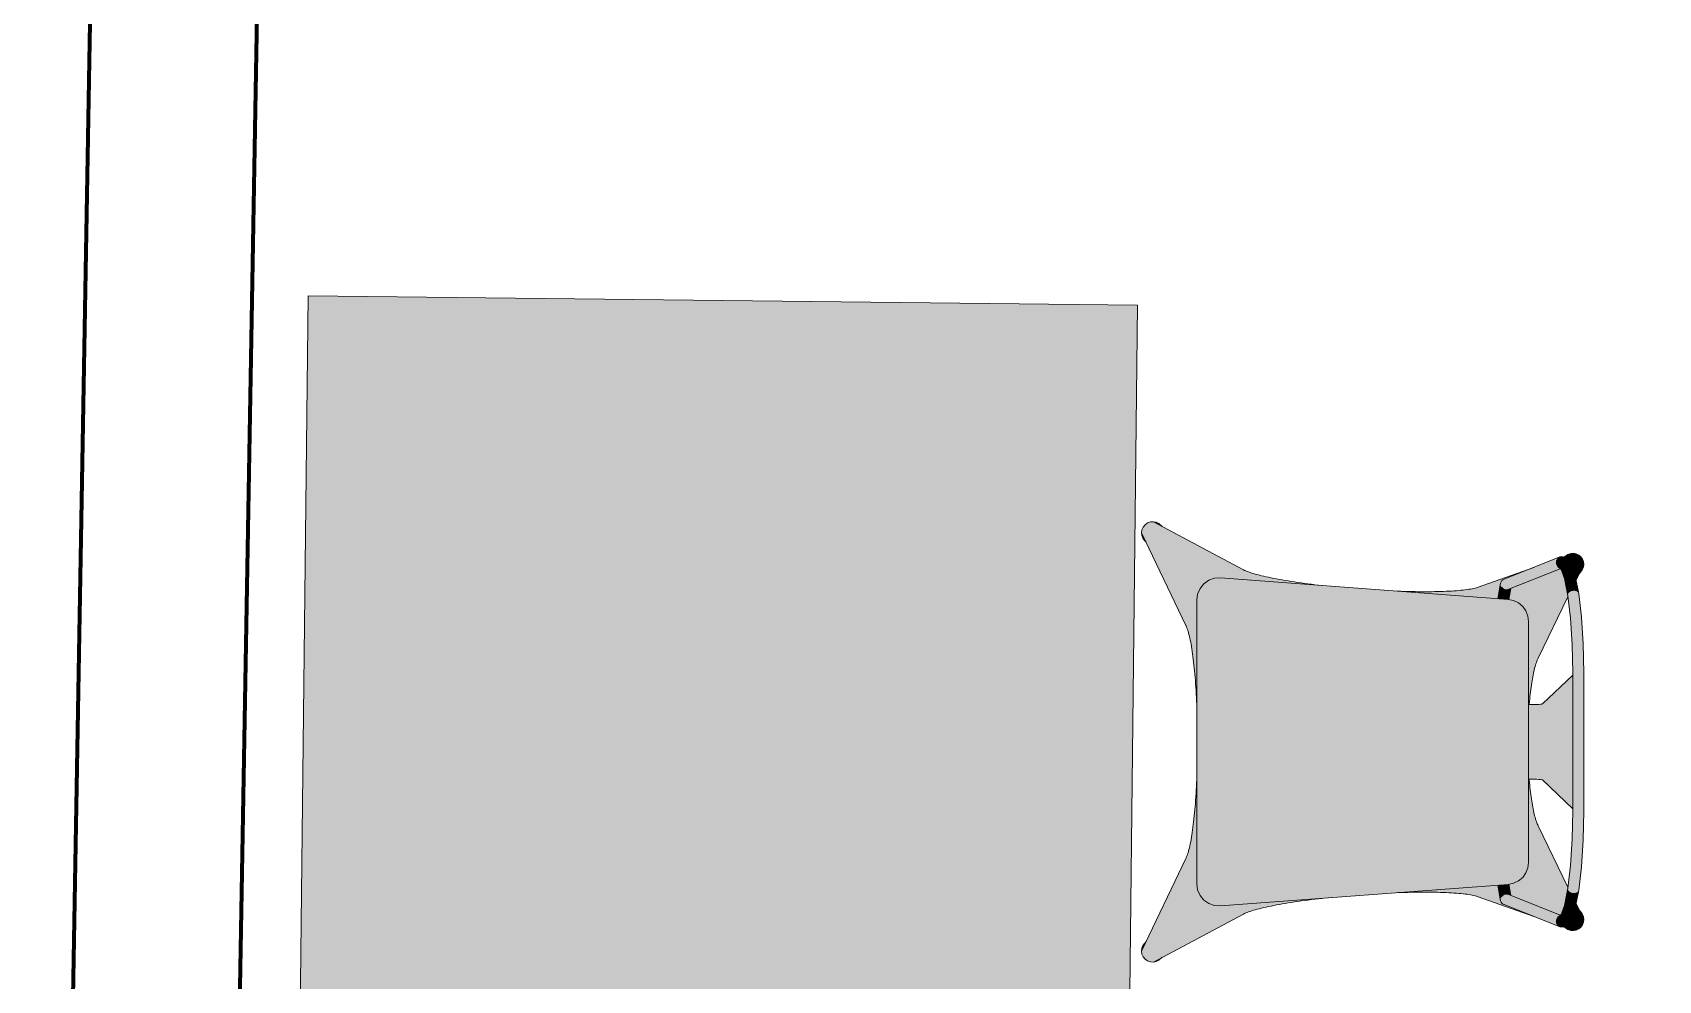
# Model space of a CAD drawing. Header units: millimetres. Extents: x 0 to 673989, y 0 to 383369.
# Drawn here: x 251703 to 253165, y 187119 to 187973 of the extents above; entities that cross this region are included whole.
import ezdxf

# ---------------------------------------------------------------- set-up
doc = ezdxf.new("R2010")
doc.units = ezdxf.units.MM
doc.header["$LTSCALE"] = 500
doc.layers.add('meble', color=5, linetype='Continuous', lineweight=80)
doc.layers.add('przekrój', color=140, linetype='Continuous', lineweight=80)

msp = doc.modelspace()

# ---------------------------------------------------------------- hatches: boundary and pattern name
at = {"layer": 'meble', "lineweight": 25, "true_color": 0xffffff, "transparency": 33554559}
for points in [[(252701.9, 187527.5), (252700.8, 187525), (252751.1, 187467.7), (252753.1, 187472.3), (252753.2, 187472.4)], [(252765.6, 187481.2), (252708.4, 187532.1), (252705.8, 187531.2), (252760.8, 187479.4), (252761, 187479.6)], [(252770.7, 187481.7), (252711.1, 187532.2), (252708.4, 187532.1), (252765.6, 187481.2), (252766.1, 187481.4)], [(252711.1, 187532.2), (252770.7, 187481.7), (252771.5, 187481.7), (252862.5, 187474.9), (252859.5, 187475.3), (252856.3, 187475.6), (252853.2, 187476), (252850, 187476.4), (252847, 187476.8), (252843.9, 187477.2), (252840.9, 187477.7), (252838, 187478.1), (252835.2, 187478.5), (252832.4, 187479), (252829.6, 187479.4), (252827, 187479.9), (252824.4, 187480.4), (252821.8, 187480.8), (252819.4, 187481.3), (252817, 187481.8), (252814.7, 187482.3), (252812.5, 187482.8), (252810.4, 187483.2), (252808.3, 187483.7), (252806.4, 187484.2), (252804.5, 187484.7), (252802.7, 187485.2), (252801, 187485.6), (252799.5, 187486.1), (252798, 187486.6), (252796.6, 187487.1), (252795.3, 187487.6), (252794.1, 187488), (252793, 187488.5), (252792, 187489), (252791.5, 187489.3), (252791.5, 187489.3)], [(252700.8, 187525), (252700.4, 187522.3), (252750.3, 187462.7), (252750.9, 187467.2), (252751.1, 187467.7)], [(252750.3, 187462.7), (252700.4, 187522.3), (252740.4, 187438.9), (252740.4, 187438.9), (252740.6, 187438.5), (252741, 187437.5), (252741.5, 187436.3), (252741.9, 187435.1), (252742.3, 187433.8), (252742.7, 187432.4), (252743.1, 187430.9), (252743.5, 187429.3), (252743.9, 187427.6), (252744.3, 187425.8), (252744.7, 187424), (252745, 187422), (252745.3, 187420), (252745.7, 187417.8), (252746, 187415.6), (252746.4, 187413.3), (252746.7, 187410.9), (252747, 187408.5), (252747.3, 187406), (252747.6, 187403.3), (252747.9, 187400.7), (252748.1, 187398), (252748.4, 187395.2), (252748.6, 187392.3), (252748.9, 187389.4), (252749.1, 187386.4), (252749.3, 187383.4), (252749.5, 187380.4), (252749.7, 187377.3), (252749.9, 187374.1), (252750, 187370.9), (252750.2, 187368), (252750.2, 187461.9)], [(253089.1, 187503.9), (253079.5, 187500.5), (253080.5, 187500.1), (253081.5, 187499.3), (253082, 187498.8)], [(253093.7, 187502.3), (253085.6, 187495.8), (253085.6, 187495.8), (253086.3, 187494.8), (253086.8, 187493.6), (253086.9, 187493.3), (253095.6, 187500.8)], [(253026.6, 187480.5), (253053.3, 187491.2), (253003.2, 187473.4), (253003.2, 187473.4), (253002.6, 187473.2), (253001.6, 187472.9), (253000.4, 187472.6), (252999.2, 187472.3), (252997.8, 187472), (252996.4, 187471.7), (252994.9, 187471.5), (252993.2, 187471.2), (252991.5, 187471), (252989.6, 187470.8), (252987.7, 187470.6), (252985.7, 187470.4), (252983.6, 187470.2), (252981.4, 187470.1), (252979.2, 187469.9), (252976.9, 187469.8), (252974.4, 187469.7), (252971.9, 187469.6), (252969.4, 187469.5), (252966.7, 187469.4), (252964, 187469.4), (252961.2, 187469.3), (252958.4, 187469.3), (252955.5, 187469.3), (252952.5, 187469.3), (252949.6, 187469.3), (252946.5, 187469.4), (252943.4, 187469.4), (252940.3, 187469.5), (252937, 187469.6), (252933.8, 187469.6), (252930.9, 187469.8), (253021, 187463), (253023.4, 187477.1), (253023.8, 187478.3), (253024.6, 187479.3), (253025.5, 187480.1)], [(253035.4, 187461.1), (253070.1, 187487.2), (253060.6, 187483.5), (253030.9, 187462.2), (253030.9, 187462.2), (253035, 187461.3)], [(253077.7, 187489.5), (253077.1, 187490), (253070.1, 187487.2), (253035.4, 187461.1), (253039.5, 187459.2), (253039.6, 187459)], [(253077.8, 187489.4), (253077.7, 187489.5), (253039.6, 187459), (253043.3, 187456), (253078.9, 187486.4)], [(253078.9, 187486.4), (253043.3, 187456), (253043.3, 187456), (253046, 187452.2), (253080.1, 187483.3)], [(253030.1, 187462.3), (252771.5, 187481.7), (252766.1, 187481.4), (252761, 187479.6), (252756.5, 187476.4), (252753.1, 187472.3), (252750.9, 187467.2), (252750.2, 187461.9), (252750.2, 187206.3), (252750.9, 187201), (252753.1, 187196), (252756.5, 187191.8), (252761, 187188.6), (252766.1, 187186.8), (252771.5, 187186.5), (253030.1, 187205.9), (253035, 187206.9), (253039.5, 187209), (253043.3, 187212.2), (253046.1, 187216.2), (253047.9, 187220.8), (253048.6, 187225.7), (253048.6, 187442.5), (253047.9, 187447.4), (253046.1, 187452), (253043.3, 187456), (253039.5, 187459.2), (253035, 187461.3)], [(253029.4, 187462.4), (253031, 187471.6), (253030.5, 187471.4), (253029.8, 187471.2), (253028.3, 187462.5)], [(253030.2, 187462.3), (253031.9, 187472), (253031, 187471.6), (253029.4, 187462.4), (253030.1, 187462.3)], [(253080.8, 187481.3), (253080.1, 187483.3), (253046, 187452.2), (253046.1, 187452), (253047.8, 187447.8), (253081.1, 187480.1)], [(253081.1, 187480.1), (253047.8, 187447.8), (253047.9, 187447.4), (253048.5, 187443.2), (253081.7, 187477)], [(253083.9, 187465.7), (253081.7, 187477), (253048.5, 187443.2), (253048.6, 187442.5), (253048.6, 187367.7), (253049.1, 187367.7), (253049.2, 187368.3), (253049.4, 187370.6), (253049.6, 187372.8), (253049.8, 187375), (253050.1, 187377.1), (253050.3, 187379.3), (253050.6, 187381.3), (253050.8, 187383.3), (253051.1, 187385.3), (253051.4, 187387.2), (253051.7, 187389.1), (253052, 187390.9), (253052.3, 187392.6), (253052.7, 187394.3), (253053, 187396), (253053.4, 187397.6), (253053.7, 187399.1), (253054, 187400.5), (253054.4, 187401.9), (253054.8, 187403.2), (253055.2, 187404.5), (253055.6, 187405.7), (253056, 187406.8), (253056.4, 187407.8), (253056.8, 187408.8), (253057.2, 187409.6), (253084, 187464.8)], [(252750.2, 187300.2), (252750, 187297.3), (252749.9, 187294.1), (252749.7, 187291), (252749.5, 187287.9), (252749.3, 187284.8), (252749.1, 187281.8), (252748.9, 187278.8), (252748.6, 187275.9), (252748.4, 187273), (252748.1, 187270.3), (252747.9, 187267.5), (252747.6, 187264.9), (252747.3, 187262.2), (252747, 187259.8), (252746.7, 187257.3), (252746.4, 187254.9), (252746, 187252.6), (252745.7, 187250.4), (252745.3, 187248.3), (252745, 187246.2), (252744.7, 187244.2), (252744.3, 187242.4), (252743.9, 187240.6), (252743.5, 187238.9), (252743.1, 187237.3), (252742.7, 187235.8), (252742.3, 187234.4), (252741.9, 187233.1), (252741.5, 187231.9), (252741, 187230.8), (252740.6, 187229.8), (252740.4, 187229.3), (252740.4, 187229.3), (252700.4, 187145.9), (252750.3, 187205.5), (252750.2, 187206.3)], [(253049.1, 187300.5), (253048.6, 187300.5), (253048.6, 187225.7), (253048.5, 187225), (253081.7, 187191.2), (253083.9, 187202.5), (253084, 187203.5), (253057.2, 187258.7), (253056.8, 187259.5), (253056.4, 187260.4), (253056, 187261.4), (253055.6, 187262.6), (253055.2, 187263.7), (253054.8, 187265), (253054.4, 187266.3), (253054, 187267.7), (253053.7, 187269.2), (253053.4, 187270.6), (253053, 187272.2), (253052.7, 187273.9), (253052.3, 187275.6), (253052, 187277.3), (253051.7, 187279.2), (253051.4, 187281), (253051.1, 187282.9), (253050.8, 187284.9), (253050.6, 187286.9), (253050.3, 187289), (253050.1, 187291.1), (253049.8, 187293.2), (253049.6, 187295.4), (253049.4, 187297.7), (253049.2, 187299.9)], [(253081.1, 187188.2), (253047.8, 187220.4), (253046.1, 187216.2), (253046, 187216), (253080.1, 187185), (253080.8, 187186.9)], [(253048.5, 187225), (253047.9, 187220.8), (253047.8, 187220.4), (253081.1, 187188.2), (253081.7, 187191.2)], [(253029.4, 187205.8), (253028.3, 187205.8), (253029.8, 187197), (253030.5, 187196.8), (253031, 187196.6)], [(253030.2, 187205.9), (253030.1, 187205.9), (253029.4, 187205.8), (253031, 187196.6), (253031.9, 187196.2)], [(253070.1, 187181), (253035.4, 187207.1), (253035, 187206.9), (253030.9, 187206), (253030.9, 187206), (253060.6, 187184.8)], [(253039.6, 187209.2), (253039.5, 187209), (253035.4, 187207.1), (253070.1, 187181), (253077.1, 187178.2), (253077.7, 187178.7)], [(253078.9, 187181.8), (253043.3, 187212.2), (253039.6, 187209.2), (253077.7, 187178.7), (253077.8, 187178.8)], [(253046, 187216), (253043.3, 187212.2), (253043.3, 187212.2), (253078.9, 187181.8), (253080.1, 187185)], [(252750.9, 187201), (252750.3, 187205.5), (252700.4, 187145.9), (252700.8, 187143.2), (252751.1, 187200.5)], [(252753.1, 187196), (252751.1, 187200.5), (252700.8, 187143.2), (252701.9, 187140.7), (252753.2, 187195.8)], [(252753.2, 187195.8), (252701.9, 187140.7), (252703.6, 187138.6), (252756.5, 187191.8), (252756.5, 187191.8)], [(252859.5, 187193), (252862.5, 187193.3), (252771.5, 187186.5), (252770.7, 187186.5), (252711.1, 187136), (252791.5, 187178.9), (252791.5, 187178.9), (252792, 187179.2), (252793, 187179.7), (252794.1, 187180.2), (252795.3, 187180.6), (252796.6, 187181.1), (252798, 187181.6), (252799.5, 187182.1), (252801, 187182.6), (252802.7, 187183.1), (252804.5, 187183.6), (252806.4, 187184), (252808.3, 187184.5), (252810.4, 187185), (252812.5, 187185.5), (252814.7, 187186), (252817, 187186.4), (252819.4, 187186.9), (252821.8, 187187.4), (252824.4, 187187.8), (252827, 187188.3), (252829.6, 187188.8), (252832.4, 187189.2), (252835.2, 187189.7), (252838, 187190.1), (252840.9, 187190.5), (252843.9, 187191), (252847, 187191.4), (252850, 187191.8), (252853.2, 187192.2), (252856.3, 187192.6)], [(253023.4, 187191.1), (253021, 187205.2), (252930.9, 187198.5), (252933.8, 187198.6), (252937, 187198.7), (252940.3, 187198.7), (252943.4, 187198.8), (252946.5, 187198.9), (252949.6, 187198.9), (252952.5, 187198.9), (252955.5, 187198.9), (252958.4, 187198.9), (252961.2, 187198.9), (252964, 187198.8), (252966.7, 187198.8), (252969.4, 187198.7), (252971.9, 187198.6), (252974.4, 187198.5), (252976.9, 187198.4), (252979.2, 187198.3), (252981.4, 187198.1), (252983.6, 187198), (252985.7, 187197.8), (252987.7, 187197.6), (252989.6, 187197.4), (252991.5, 187197.2), (252993.2, 187197), (252994.9, 187196.7), (252996.4, 187196.5), (252997.8, 187196.2), (252999.2, 187195.9), (253000.4, 187195.6), (253001.6, 187195.4), (253002.6, 187195), (253003.2, 187194.8), (253003.2, 187194.8), (253053.3, 187177), (253026.6, 187187.7), (253025.5, 187188.1), (253024.6, 187188.9), (253023.8, 187189.9)], [(252760.8, 187188.8), (252705.8, 187137.1), (252708.4, 187136.2), (252765.6, 187187), (252761, 187188.6)], [(252765.6, 187187), (252708.4, 187136.2), (252711.1, 187136), (252770.7, 187186.5), (252766.1, 187186.8)], [(253089.1, 187164.3), (253082, 187169.4), (253081.5, 187168.9), (253080.5, 187168.1), (253079.5, 187167.7)], [(253086.9, 187175), (253086.8, 187174.6), (253086.3, 187173.5), (253085.6, 187172.4), (253085.6, 187172.4), (253093.7, 187165.9), (253095.6, 187167.5)]]:
    msp.add_hatch(color=7, dxfattribs=at).paths.add_polyline_path(points)

# ---------------------------------------------------------------- linework, layer by layer
at = {"layer": 'meble', "color": 7, "lineweight": 0, "true_color": 0xffffff}
msp.add_lwpolyline([(251950.8, 187735.4), (251928.6, 185746.1), (252674.5, 185737.7), (252696.8, 187727)], close=True, dxfattribs=at)
at = {"layer": 'meble', "lineweight": 9}
for points in [[(251950.8, 187735.4), (251928.6, 185746.1), (252674.5, 185737.7), (252696.8, 187727)], [(252771.5, 187481.7), (252766.1, 187481.4), (252761, 187479.6), (252756.5, 187476.4), (252753.1, 187472.3), (252750.9, 187467.2), (252750.2, 187461.9), (252750.2, 187206.3), (252750.9, 187201), (252753.1, 187196), (252756.5, 187191.8), (252761, 187188.6), (252766.1, 187186.8), (252771.5, 187186.5), (253030.1, 187205.9), (253035, 187206.9), (253039.5, 187209), (253043.3, 187212.2), (253046.1, 187216.2), (253047.9, 187220.8), (253048.6, 187225.7), (253048.6, 187442.5), (253047.9, 187447.4), (253046.1, 187452), (253043.3, 187456), (253039.5, 187459.2), (253035, 187461.3), (253030.1, 187462.3)]]:
    msp.add_lwpolyline(points, close=True, dxfattribs=at)
for points in [[(252862.5, 187474.9), (252859.5, 187475.3), (252856.3, 187475.6), (252853.2, 187476), (252850, 187476.4), (252847, 187476.8), (252843.9, 187477.2), (252840.9, 187477.7), (252838, 187478.1), (252835.2, 187478.5), (252832.4, 187479), (252829.6, 187479.4), (252827, 187479.9), (252824.4, 187480.4), (252821.8, 187480.8), (252819.4, 187481.3), (252817, 187481.8), (252814.7, 187482.3), (252812.5, 187482.8), (252810.4, 187483.2), (252808.3, 187483.7), (252806.4, 187484.2), (252804.5, 187484.7), (252802.7, 187485.2), (252801, 187485.6), (252799.5, 187486.1), (252798, 187486.6), (252796.6, 187487.1), (252795.3, 187487.6), (252794.1, 187488), (252793, 187488.5), (252792, 187489), (252791.5, 187489.3), (252711.1, 187532.2), (252708.4, 187532.1), (252705.8, 187531.2), (252703.6, 187529.6), (252701.9, 187527.5), (252700.8, 187525), (252700.4, 187522.3), (252700.7, 187519.8), (252701.7, 187517.4), (252703.2, 187515.4), (252704.5, 187513.8)], [(252719.1, 187528), (252715.9, 187530.6), (252713.6, 187531.8), (252711.1, 187532.2)], [(252750.2, 187368), (252750, 187370.9), (252749.9, 187374.1), (252749.7, 187377.3), (252749.5, 187380.4), (252749.3, 187383.4), (252749.1, 187386.4), (252748.9, 187389.4), (252748.6, 187392.3), (252748.4, 187395.2), (252748.1, 187398), (252747.9, 187400.7), (252747.6, 187403.3), (252747.3, 187406), (252747, 187408.5), (252746.7, 187410.9), (252746.4, 187413.3), (252746, 187415.6), (252745.7, 187417.8), (252745.3, 187420), (252745, 187422), (252744.7, 187424), (252744.3, 187425.8), (252743.9, 187427.6), (252743.5, 187429.3), (252743.1, 187430.9), (252742.7, 187432.4), (252742.3, 187433.8), (252741.9, 187435.1), (252741.5, 187436.3), (252741, 187437.5), (252740.6, 187438.5), (252740.4, 187438.9), (252700.4, 187522.3)], [(253021, 187463), (253023.4, 187477.1), (253023.8, 187478.3), (253024.6, 187479.3), (253025.5, 187480.1), (253026.6, 187480.5), (253076.8, 187500.6), (253078, 187500.7), (253079.3, 187500.6), (253080.5, 187500.1), (253081.5, 187499.3), (253085.6, 187495.8), (253086.3, 187494.8), (253086.8, 187493.6), (253090.5, 187483.6), (253093.7, 187467.5), (253096.2, 187446.7), (253097.7, 187422.3), (253098.3, 187396.4), (253098.3, 187334.1), (253098.3, 187271.8), (253097.7, 187245.9), (253096.2, 187221.6), (253093.7, 187200.7), (253090.5, 187184.7), (253086.8, 187174.6), (253086.3, 187173.4), (253085.6, 187172.4), (253081.5, 187168.9), (253080.5, 187168.1), (253079.3, 187167.6), (253078, 187167.5), (253076.8, 187167.6), (253026.6, 187187.7), (253025.5, 187188.1), (253024.6, 187188.9), (253023.8, 187189.9), (253023.4, 187191.1), (253021, 187205.2)], [(253079.5, 187500.5), (253089.1, 187503.9)], [(253094.3, 187485.8), (253095.3, 187486.8), (253096.9, 187488.9), (253098, 187491.4), (253098.3, 187494), (253098, 187496.4), (253097.1, 187498.7), (253095.6, 187500.8), (253093.7, 187502.3), (253091.5, 187503.4), (253089.1, 187503.9), (253086.5, 187503.8), (253083.9, 187502.9), (253081.7, 187501.4), (253081.3, 187501.2)], [(252791.5, 187489.3), (252791.5, 187489.3)], [(252930.9, 187469.8), (252933.8, 187469.7), (252937, 187469.6), (252940.3, 187469.5), (252943.4, 187469.4), (252946.5, 187469.4), (252949.6, 187469.3), (252952.5, 187469.3), (252955.5, 187469.3), (252958.4, 187469.3), (252961.2, 187469.3), (252964, 187469.4), (252966.7, 187469.4), (252969.4, 187469.5), (252971.9, 187469.6), (252974.4, 187469.7), (252976.9, 187469.8), (252979.2, 187469.9), (252981.4, 187470.1), (252983.6, 187470.2), (252985.7, 187470.4), (252987.7, 187470.6), (252989.6, 187470.8), (252991.5, 187471), (252993.2, 187471.2), (252994.9, 187471.5), (252996.4, 187471.7), (252997.8, 187472), (252999.2, 187472.3), (253000.4, 187472.6), (253001.6, 187472.9), (253002.6, 187473.2), (253003.2, 187473.4), (253003.2, 187473.4), (253053.3, 187491.2)], [(253024.2, 187473.4), (253025, 187472.4), (253026, 187471.6), (253027.3, 187471.2), (253028.5, 187471), (253029.8, 187471.2), (253077.1, 187490)], [(253074.5, 187492.2), (253077.8, 187489.4)], [(253077.2, 187491.1), (253080.8, 187481.3), (253083.9, 187465.7), (253086.3, 187445.4), (253087.9, 187421.7), (253088.4, 187396.2), (253088.4, 187334.1), (253088.4, 187272), (253087.9, 187246.5), (253086.3, 187222.9), (253083.9, 187202.5), (253080.8, 187186.9), (253077.2, 187177.1)], [(253098.3, 187494), (253091.3, 187479.6)], [(253030.9, 187462.2), (253032.7, 187472.3)], [(253084, 187464.8), (253057.2, 187409.6), (253056.8, 187408.8), (253056.4, 187407.8), (253056, 187406.8), (253055.6, 187405.7), (253055.2, 187404.5), (253054.8, 187403.2), (253054.4, 187401.9), (253054, 187400.5), (253053.7, 187399.1), (253053.4, 187397.6), (253053, 187396), (253052.7, 187394.3), (253052.3, 187392.6), (253052, 187390.9), (253051.7, 187389.1), (253051.4, 187387.2), (253051.1, 187385.3), (253050.8, 187383.3), (253050.6, 187381.3), (253050.3, 187379.3), (253050.1, 187377.1), (253049.8, 187375), (253049.6, 187372.8), (253049.4, 187370.6), (253049.2, 187368.3), (253049.1, 187367.7)], [(252740.4, 187438.9), (252740.4, 187438.9)], [(253088.4, 187394.3), (253061, 187368.3), (253060.4, 187368.1), (253059.3, 187368), (253057.8, 187367.8), (253055.7, 187367.7), (253053.5, 187367.7), (253051.1, 187367.7), (253048.6, 187367.7)], [(252700.4, 187145.9), (252740.4, 187229.3), (252740.6, 187229.8), (252741, 187230.8), (252741.5, 187231.9), (252741.9, 187233.1), (252742.3, 187234.4), (252742.7, 187235.8), (252743.1, 187237.3), (252743.5, 187238.9), (252743.9, 187240.6), (252744.3, 187242.4), (252744.7, 187244.2), (252745, 187246.2), (252745.3, 187248.3), (252745.7, 187250.4), (252746, 187252.6), (252746.4, 187254.9), (252746.7, 187257.3), (252747, 187259.8), (252747.3, 187262.2), (252747.6, 187264.9), (252747.9, 187267.5), (252748.1, 187270.3), (252748.4, 187273), (252748.6, 187275.9), (252748.9, 187278.8), (252749.1, 187281.8), (252749.3, 187284.8), (252749.5, 187287.9), (252749.7, 187291), (252749.9, 187294.1), (252750, 187297.3), (252750.2, 187300.2)], [(253048.6, 187300.5), (253051.1, 187300.5), (253053.5, 187300.5), (253055.7, 187300.5), (253057.8, 187300.4), (253059.3, 187300.2), (253060.4, 187300.1), (253061, 187299.9), (253088.4, 187273.9)], [(253049.1, 187300.5), (253049.2, 187299.9), (253049.4, 187297.7), (253049.6, 187295.4), (253049.8, 187293.2), (253050.1, 187291.1), (253050.3, 187289), (253050.6, 187286.9), (253050.8, 187284.9), (253051.1, 187282.9), (253051.4, 187281), (253051.7, 187279.2), (253052, 187277.3), (253052.3, 187275.6), (253052.7, 187273.9), (253053, 187272.2), (253053.4, 187270.6), (253053.7, 187269.2), (253054, 187267.7), (253054.4, 187266.3), (253054.8, 187265), (253055.2, 187263.7), (253055.6, 187262.6), (253056, 187261.4), (253056.4, 187260.4), (253056.8, 187259.5), (253057.2, 187258.7), (253084, 187203.5)], [(252740.4, 187229.3), (252740.4, 187229.3)], [(253030.9, 187206), (253032.7, 187195.9)], [(252862.5, 187193.3), (252859.5, 187193), (252856.3, 187192.6), (252853.2, 187192.2), (252850, 187191.8), (252847, 187191.4), (252843.9, 187191), (252840.9, 187190.5), (252838, 187190.1), (252835.2, 187189.7), (252832.4, 187189.2), (252829.6, 187188.8), (252827, 187188.3), (252824.4, 187187.8), (252821.8, 187187.4), (252819.4, 187186.9), (252817, 187186.4), (252814.7, 187186), (252812.5, 187185.5), (252810.4, 187185), (252808.3, 187184.5), (252806.4, 187184), (252804.5, 187183.6), (252802.7, 187183.1), (252801, 187182.6), (252799.5, 187182.1), (252798, 187181.6), (252796.6, 187181.1), (252795.3, 187180.6), (252794.1, 187180.2), (252793, 187179.7), (252792, 187179.2), (252791.5, 187178.9), (252711.1, 187136), (252708.4, 187136.2), (252705.8, 187137.1), (252703.6, 187138.6), (252701.9, 187140.7), (252700.8, 187143.2), (252700.4, 187145.9), (252700.7, 187148.5), (252701.7, 187150.8), (252703.2, 187152.8), (252704.5, 187154.4)], [(253053.3, 187177), (253003.2, 187194.8), (253003.2, 187194.8), (253002.6, 187195), (253001.6, 187195.4), (253000.4, 187195.6), (252999.2, 187195.9), (252997.8, 187196.2), (252996.4, 187196.5), (252994.9, 187196.7), (252993.2, 187197), (252991.5, 187197.2), (252989.6, 187197.4), (252987.7, 187197.6), (252985.7, 187197.8), (252983.6, 187198), (252981.4, 187198.1), (252979.2, 187198.3), (252976.9, 187198.4), (252974.4, 187198.5), (252971.9, 187198.6), (252969.4, 187198.7), (252966.7, 187198.8), (252964, 187198.8), (252961.2, 187198.9), (252958.4, 187198.9), (252955.5, 187198.9), (252952.5, 187198.9), (252949.6, 187198.9), (252946.5, 187198.9), (252943.4, 187198.8), (252940.3, 187198.7), (252937, 187198.7), (252933.8, 187198.6), (252930.9, 187198.5)], [(253024.2, 187194.8), (253025, 187195.8), (253026, 187196.6), (253027.3, 187197), (253028.5, 187197.2), (253029.8, 187197), (253077.1, 187178.2)], [(252791.5, 187178.9), (252791.5, 187178.9)], [(253074.5, 187176), (253077.8, 187178.8)], [(253094.3, 187182.4), (253095.3, 187181.4), (253096.9, 187179.3), (253098, 187176.8), (253098.3, 187174.3), (253098, 187171.8), (253097.1, 187169.5), (253095.6, 187167.5), (253093.7, 187165.9), (253091.5, 187164.8), (253089.1, 187164.3), (253086.5, 187164.5), (253083.9, 187165.3), (253081.7, 187166.8), (253081.3, 187167.1)], [(253091.3, 187188.6), (253098.3, 187174.3)], [(253089.1, 187164.3), (253079.5, 187167.7)], [(252719.1, 187140.3), (252715.9, 187137.6), (252713.6, 187136.5), (252711.1, 187136)]]:
    msp.add_lwpolyline(points, dxfattribs=at)
at = {"layer": 'meble', "color": 7, "lineweight": 0, "true_color": 0xffffff, "transparency": 33554559}
for points in [[(251950.8, 187735.4), (251928.6, 185746.1), (252696.8, 187727), (252674.5, 185737.7)], [(252756.5, 187476.4), (252703.6, 187529.6), (252753.2, 187472.4), (252701.9, 187527.5)], [(252760.8, 187479.4), (252705.8, 187531.2), (252756.5, 187476.4), (252703.6, 187529.6)], [(252713.6, 187531.8), (252711.1, 187532.2), (252716.5, 187529.4)], [(252713.6, 187531.8), (252716.5, 187529.4), (252715.9, 187530.6), (252719.1, 187528)], [(252702.9, 187517.1), (252700.4, 187522.3), (252700.7, 187519.8)], [(252700.7, 187519.8), (252701.7, 187517.4), (252702.9, 187517.1), (252704.4, 187514.1)], [(252701.7, 187517.4), (252703.2, 187515.4), (252704.4, 187514.1), (252704.5, 187513.8)], [(253074.5, 187499.3), (253024.6, 187479.3), (253073.8, 187498.2), (253023.8, 187478.3)], [(253074.5, 187499.3), (253075.6, 187500.1), (253024.6, 187479.3), (253025.5, 187480.1)], [(253075.6, 187500.1), (253076.8, 187500.6), (253025.5, 187480.1), (253026.6, 187480.5)], [(253078.6, 187495.8), (253074.5, 187499.3), (253077.8, 187494.8), (253073.8, 187498.2)], [(253079.7, 187496.5), (253075.6, 187500.1), (253078.6, 187495.8), (253074.5, 187499.3)], [(253080.9, 187497), (253076.8, 187500.6), (253079.7, 187496.5), (253075.6, 187500.1)], [(253082.2, 187497.2), (253078, 187500.7), (253080.9, 187497), (253076.8, 187500.6)], [(253079.3, 187500.6), (253078, 187500.7), (253083.4, 187497), (253082.2, 187497.2)], [(253079.3, 187500.6), (253083.4, 187497), (253080.5, 187500.1), (253084.6, 187496.5)], [(253080.5, 187500.1), (253084.6, 187496.5), (253081.5, 187499.3), (253085.6, 187495.8)], [(253083.9, 187502.9), (253081.7, 187501.4), (253081.4, 187501.2), (253081.3, 187501.2)], [(253086.5, 187503.8), (253083.9, 187502.9), (253084.1, 187502.2), (253081.4, 187501.2)], [(253089.1, 187503.9), (253082, 187498.8), (253091.5, 187503.4), (253083.6, 187497.5)], [(253093.7, 187502.3), (253091.5, 187503.4), (253085.6, 187495.8), (253083.6, 187497.5)], [(253084.1, 187502.2), (253089.1, 187503.9), (253086.5, 187503.8)], [(253095.6, 187500.8), (253086.9, 187493.3), (253097.1, 187498.7), (253088, 187490.4)], [(253097.1, 187498.7), (253088, 187490.4), (253098, 187496.4), (253089, 187487.7)], [(253073.3, 187497), (253023.4, 187477.1), (253073.1, 187495.7), (253023.3, 187475.9)], [(253073.2, 187494.5), (253073.1, 187495.7), (253023.6, 187474.6), (253023.3, 187475.9)], [(253073.8, 187498.2), (253023.8, 187478.3), (253073.3, 187497), (253023.4, 187477.1)], [(253073.2, 187494.5), (253023.6, 187474.6), (253073.7, 187493.3), (253024.2, 187473.4)], [(253074.5, 187492.2), (253073.7, 187493.3), (253025, 187472.4), (253024.2, 187473.4)], [(253074.5, 187492.2), (253025, 187472.4), (253075.5, 187491.4), (253026, 187471.6)], [(253075.5, 187491.4), (253026, 187471.6), (253076.2, 187490.7), (253027.3, 187471.2)], [(253076.8, 187490.3), (253076.2, 187490.7), (253028.5, 187471), (253027.3, 187471.2)], [(253076.8, 187490.3), (253028.5, 187471), (253077.1, 187490), (253029.8, 187471.2)], [(253077.3, 187493.6), (253073.3, 187497), (253077.1, 187492.4), (253073.1, 187495.7)], [(253077.1, 187492.4), (253073.1, 187495.7), (253077.2, 187491.1), (253073.2, 187494.5)], [(253077.2, 187491.1), (253073.2, 187494.5), (253077.6, 187489.9), (253073.7, 187493.3)], [(253077.8, 187494.8), (253073.8, 187498.2), (253077.3, 187493.6), (253073.3, 187497)], [(253073.7, 187493.3), (253074.5, 187492.2), (253077.6, 187489.9), (253077.8, 187489.4)], [(253077.3, 187493.6), (253077.1, 187492.4), (253081, 187483.6), (253080.8, 187482.4)], [(253077.1, 187492.4), (253077.2, 187491.1), (253080.8, 187482.4), (253080.8, 187481.3)], [(253077.8, 187494.8), (253077.3, 187493.6), (253081.6, 187484.6), (253081, 187483.6)], [(253078.6, 187495.8), (253077.8, 187494.8), (253082.4, 187485.5), (253081.6, 187484.6)], [(253079.7, 187496.5), (253078.6, 187495.8), (253083.5, 187486.2), (253082.4, 187485.5)], [(253080.9, 187497), (253079.7, 187496.5), (253084.8, 187486.6), (253083.5, 187486.2)], [(253082.2, 187497.2), (253080.9, 187497), (253086, 187486.7), (253084.8, 187486.6)], [(253081.6, 187484.6), (253081, 187483.6), (253084.8, 187468.4), (253084.2, 187467.5)], [(253082.4, 187485.5), (253081.6, 187484.6), (253085.7, 187469.1), (253084.8, 187468.4)], [(253083.4, 187497), (253082.2, 187497.2), (253087.3, 187486.6), (253086, 187486.7)], [(253086.9, 187469.7), (253083.5, 187486.2), (253085.7, 187469.1), (253082.4, 187485.5)], [(253084.6, 187496.5), (253083.4, 187497), (253088.5, 187486.2), (253087.3, 187486.6)], [(253088.1, 187470), (253084.8, 187486.6), (253086.9, 187469.7), (253083.5, 187486.2)], [(253085.6, 187495.8), (253084.6, 187496.5), (253089.4, 187485.5), (253088.5, 187486.2)], [(253086, 187486.7), (253084.8, 187486.6), (253089.4, 187470.2), (253088.1, 187470)], [(253086.3, 187494.8), (253085.6, 187495.8), (253090.1, 187484.6), (253089.4, 187485.5)], [(253086, 187486.7), (253089.4, 187470.2), (253087.3, 187486.6), (253090.7, 187470)], [(253086.8, 187493.6), (253086.3, 187494.8), (253090.5, 187483.6), (253090.1, 187484.6)], [(253087.3, 187486.6), (253090.7, 187470), (253088.5, 187486.2), (253091.7, 187469.7)], [(253089.4, 187485.5), (253088.5, 187486.2), (253092.7, 187469.1), (253091.7, 187469.7)], [(253098, 187496.4), (253089, 187487.7), (253098.3, 187494), (253089.9, 187485.4)], [(253090.1, 187484.6), (253089.4, 187485.5), (253093.4, 187468.4), (253092.7, 187469.1)], [(253098.3, 187494), (253089.9, 187485.4), (253091.3, 187479.6), (253090.5, 187483.6)], [(253090.5, 187483.6), (253090.1, 187484.6), (253093.7, 187467.5), (253093.4, 187468.4)], [(253096.9, 187488.9), (253094.6, 187486.4), (253095.3, 187486.8), (253094.3, 187485.8)], [(253098, 187491.4), (253096, 187489.3), (253096.9, 187488.9), (253094.6, 187486.4)], [(253098, 187491.4), (253098.3, 187494), (253096, 187489.3)], [(253023.4, 187477.1), (253021, 187463), (253023.3, 187475.9), (253021.1, 187463)], [(253023.6, 187474.6), (253023.3, 187475.9), (253021.6, 187463), (253021.1, 187463)], [(253024.2, 187473.4), (253023.6, 187474.6), (253022.3, 187462.9), (253021.6, 187463)], [(253025, 187472.4), (253024.2, 187473.4), (253023.3, 187462.8), (253022.3, 187462.9)], [(253026, 187471.6), (253025, 187472.4), (253024.5, 187462.7), (253023.3, 187462.8)], [(253027.3, 187471.2), (253026, 187471.6), (253025.8, 187462.6), (253024.5, 187462.7)], [(253027.3, 187471.2), (253025.8, 187462.6), (253028.5, 187471), (253027.1, 187462.5)], [(253028.3, 187462.5), (253029.8, 187471.2), (253027.1, 187462.5), (253028.5, 187471)], [(253032.5, 187472.2), (253031.9, 187472), (253030.7, 187462.2), (253030.2, 187462.3)], [(253032.7, 187472.3), (253032.5, 187472.2), (253030.9, 187462.2), (253030.7, 187462.2)], [(253030.9, 187462.2), (253060.6, 187483.5), (253032.7, 187472.3)], [(253084.2, 187467.5), (253081, 187483.6), (253083.9, 187466.6), (253080.8, 187482.4)], [(253083.9, 187466.6), (253080.8, 187482.4), (253083.9, 187465.7), (253080.8, 187481.3)], [(253085.7, 187469.1), (253084.8, 187468.4), (253088.3, 187447.8), (253087.4, 187447.3)], [(253086.9, 187469.7), (253085.7, 187469.1), (253089.4, 187448.2), (253088.3, 187447.8)], [(253088.1, 187470), (253086.9, 187469.7), (253090.7, 187448.4), (253089.4, 187448.2)], [(253091.9, 187448.5), (253089.4, 187470.2), (253090.7, 187448.4), (253088.1, 187470)], [(253089.4, 187470.2), (253091.9, 187448.5), (253090.7, 187470), (253093.2, 187448.4)], [(253090.7, 187470), (253093.2, 187448.4), (253091.7, 187469.7), (253094.3, 187448.2)], [(253091.7, 187469.7), (253094.3, 187448.2), (253092.7, 187469.1), (253095.2, 187447.8)], [(253093.4, 187468.4), (253092.7, 187469.1), (253095.9, 187447.3), (253095.2, 187447.8)], [(253086.7, 187446.7), (253084.2, 187467.5), (253086.4, 187446), (253083.9, 187466.6)], [(253086.4, 187446), (253083.9, 187466.6), (253086.3, 187445.4), (253083.9, 187465.7)], [(253084.8, 187468.4), (253084.2, 187467.5), (253087.4, 187447.3), (253086.7, 187446.7)], [(253093.4, 187468.4), (253095.9, 187447.3), (253093.7, 187467.5), (253096.2, 187446.7)], [(253086.4, 187446), (253086.3, 187445.4), (253087.9, 187422), (253087.9, 187421.7)], [(253086.7, 187446.7), (253086.4, 187446), (253088.3, 187422.3), (253087.9, 187422)], [(253087.4, 187447.3), (253086.7, 187446.7), (253088.9, 187422.7), (253088.3, 187422.3)], [(253088.3, 187447.8), (253087.4, 187447.3), (253089.9, 187422.9), (253088.9, 187422.7)], [(253089.4, 187448.2), (253088.3, 187447.8), (253091, 187423.1), (253089.9, 187422.9)], [(253090.7, 187448.4), (253089.4, 187448.2), (253092.2, 187423.3), (253091, 187423.1)], [(253093.5, 187423.3), (253091.9, 187448.5), (253092.2, 187423.3), (253090.7, 187448.4)], [(253093.2, 187448.4), (253091.9, 187448.5), (253094.8, 187423.3), (253093.5, 187423.3)], [(253093.2, 187448.4), (253094.8, 187423.3), (253094.3, 187448.2), (253095.9, 187423.1)], [(253094.3, 187448.2), (253095.9, 187423.1), (253095.2, 187447.8), (253096.8, 187422.9)], [(253095.9, 187447.3), (253095.2, 187447.8), (253097.4, 187422.7), (253096.8, 187422.9)], [(253095.9, 187447.3), (253097.4, 187422.7), (253096.2, 187446.7), (253097.7, 187422.3)], [(253088.8, 187396.4), (253088.3, 187422.3), (253088.4, 187396.3), (253087.9, 187422)], [(253088.4, 187396.3), (253087.9, 187422), (253088.4, 187396.2), (253087.9, 187421.7)], [(253088.9, 187422.7), (253088.3, 187422.3), (253089.5, 187396.4), (253088.8, 187396.4)], [(253089.9, 187422.9), (253088.9, 187422.7), (253090.4, 187396.5), (253089.5, 187396.4)], [(253091, 187423.1), (253089.9, 187422.9), (253091.5, 187396.6), (253090.4, 187396.5)], [(253092.2, 187423.3), (253091, 187423.1), (253092.8, 187396.6), (253091.5, 187396.6)], [(253093.5, 187423.3), (253092.2, 187423.3), (253094.1, 187396.6), (253092.8, 187396.6)], [(253094.8, 187423.3), (253093.5, 187423.3), (253095.3, 187396.6), (253094.1, 187396.6)], [(253095.9, 187423.1), (253094.8, 187423.3), (253096.4, 187396.6), (253095.3, 187396.6)], [(253096.8, 187422.9), (253095.9, 187423.1), (253097.3, 187396.5), (253096.4, 187396.6)], [(253097.4, 187422.7), (253096.8, 187422.9), (253098, 187396.4), (253097.3, 187396.5)], [(253097.7, 187422.3), (253097.4, 187422.7), (253098.3, 187396.4), (253098, 187396.4)], [(253088.8, 187396.4), (253088.4, 187396.3), (253088.8, 187334.1), (253088.4, 187334.1)], [(253089.5, 187396.4), (253088.8, 187396.4), (253089.5, 187334.1), (253088.8, 187334.1)], [(253090.4, 187396.5), (253089.5, 187396.4), (253090.4, 187334.1), (253089.5, 187334.1)], [(253091.5, 187396.6), (253090.4, 187396.5), (253091.5, 187334.1), (253090.4, 187334.1)], [(253092.8, 187396.6), (253091.5, 187396.6), (253092.8, 187334.1), (253091.5, 187334.1)], [(253094.1, 187396.6), (253092.8, 187396.6), (253094.1, 187334.1), (253092.8, 187334.1)], [(253095.3, 187396.6), (253094.1, 187396.6), (253095.3, 187334.1), (253094.1, 187334.1)], [(253096.4, 187396.6), (253095.3, 187396.6), (253096.4, 187334.1), (253095.3, 187334.1)], [(253097.3, 187396.5), (253096.4, 187396.6), (253097.3, 187334.1), (253096.4, 187334.1)], [(253098, 187396.4), (253097.3, 187396.5), (253098, 187334.1), (253097.3, 187334.1)], [(253098.3, 187396.4), (253098, 187396.4), (253098.3, 187334.1), (253098, 187334.1)], [(253088.4, 187273.9), (253088.4, 187394.3), (253061, 187299.9), (253061, 187368.3)], [(253051.1, 187367.7), (253048.6, 187367.7), (253051.1, 187300.5), (253048.6, 187300.5)], [(253053.5, 187367.7), (253051.1, 187367.7), (253053.5, 187300.5), (253051.1, 187300.5)], [(253055.7, 187300.5), (253055.7, 187367.7), (253053.5, 187300.5), (253053.5, 187367.7)], [(253057.8, 187300.4), (253057.8, 187367.8), (253055.7, 187300.5), (253055.7, 187367.7)], [(253059.3, 187300.2), (253059.3, 187368), (253057.8, 187300.4), (253057.8, 187367.8)], [(253060.4, 187300.1), (253060.4, 187368.1), (253059.3, 187300.2), (253059.3, 187368)], [(253061, 187299.9), (253061, 187368.3), (253060.4, 187300.1), (253060.4, 187368.1)], [(253088.8, 187271.8), (253088.8, 187334.1), (253088.4, 187271.9), (253088.4, 187334.1)], [(253088.4, 187271.9), (253088.4, 187334.1), (253088.4, 187272), (253088.4, 187334.1)], [(253089.5, 187271.8), (253089.5, 187334.1), (253088.8, 187271.8), (253088.8, 187334.1)], [(253090.4, 187271.7), (253090.4, 187334.1), (253089.5, 187271.8), (253089.5, 187334.1)], [(253091.5, 187271.6), (253091.5, 187334.1), (253090.4, 187271.7), (253090.4, 187334.1)], [(253092.8, 187271.6), (253092.8, 187334.1), (253091.5, 187271.6), (253091.5, 187334.1)], [(253094.1, 187271.6), (253094.1, 187334.1), (253092.8, 187271.6), (253092.8, 187334.1)], [(253095.3, 187271.6), (253095.3, 187334.1), (253094.1, 187271.6), (253094.1, 187334.1)], [(253096.4, 187271.6), (253096.4, 187334.1), (253095.3, 187271.6), (253095.3, 187334.1)], [(253097.3, 187271.7), (253097.3, 187334.1), (253096.4, 187271.6), (253096.4, 187334.1)], [(253098, 187271.8), (253098, 187334.1), (253097.3, 187271.7), (253097.3, 187334.1)], [(253098.3, 187271.8), (253098.3, 187334.1), (253098, 187271.8), (253098, 187334.1)], [(253088.4, 187271.9), (253088.4, 187272), (253087.9, 187246.2), (253087.9, 187246.5)], [(253088.8, 187271.8), (253088.4, 187271.9), (253088.3, 187245.9), (253087.9, 187246.2)], [(253088.9, 187245.5), (253089.5, 187271.8), (253088.3, 187245.9), (253088.8, 187271.8)], [(253089.9, 187245.3), (253090.4, 187271.7), (253088.9, 187245.5), (253089.5, 187271.8)], [(253091, 187245.1), (253091.5, 187271.6), (253089.9, 187245.3), (253090.4, 187271.7)], [(253092.2, 187244.9), (253092.8, 187271.6), (253091, 187245.1), (253091.5, 187271.6)], [(253093.5, 187244.9), (253094.1, 187271.6), (253092.2, 187244.9), (253092.8, 187271.6)], [(253094.8, 187244.9), (253095.3, 187271.6), (253093.5, 187244.9), (253094.1, 187271.6)], [(253095.9, 187245.1), (253096.4, 187271.6), (253094.8, 187244.9), (253095.3, 187271.6)], [(253096.8, 187245.3), (253097.3, 187271.7), (253095.9, 187245.1), (253096.4, 187271.6)], [(253097.4, 187245.5), (253098, 187271.8), (253096.8, 187245.3), (253097.3, 187271.7)], [(253098.3, 187271.8), (253098, 187271.8), (253097.7, 187245.9), (253097.4, 187245.5)], [(253087.9, 187246.2), (253087.9, 187246.5), (253086.4, 187222.2), (253086.3, 187222.9)], [(253088.3, 187245.9), (253087.9, 187246.2), (253086.7, 187221.6), (253086.4, 187222.2)], [(253088.9, 187245.5), (253088.3, 187245.9), (253087.4, 187221), (253086.7, 187221.6)], [(253089.9, 187245.3), (253088.9, 187245.5), (253088.3, 187220.4), (253087.4, 187221)], [(253091, 187245.1), (253089.9, 187245.3), (253089.4, 187220), (253088.3, 187220.4)], [(253092.2, 187244.9), (253091, 187245.1), (253090.7, 187219.8), (253089.4, 187220)], [(253093.5, 187244.9), (253092.2, 187244.9), (253091.9, 187219.7), (253090.7, 187219.8)], [(253094.8, 187244.9), (253093.5, 187244.9), (253093.2, 187219.8), (253091.9, 187219.7)], [(253095.9, 187245.1), (253094.8, 187244.9), (253094.3, 187220), (253093.2, 187219.8)], [(253095.2, 187220.4), (253096.8, 187245.3), (253094.3, 187220), (253095.9, 187245.1)], [(253097.4, 187245.5), (253096.8, 187245.3), (253095.9, 187221), (253095.2, 187220.4)], [(253097.7, 187245.9), (253097.4, 187245.5), (253096.2, 187221.6), (253095.9, 187221)], [(253086.3, 187222.9), (253083.9, 187202.5), (253086.4, 187222.2), (253083.9, 187201.6)], [(253086.4, 187222.2), (253083.9, 187201.6), (253086.7, 187221.6), (253084.2, 187200.7)], [(253086.7, 187221.6), (253084.2, 187200.7), (253087.4, 187221), (253084.8, 187199.8)], [(253088.3, 187220.4), (253087.4, 187221), (253085.7, 187199.1), (253084.8, 187199.8)], [(253088.3, 187220.4), (253085.7, 187199.1), (253089.4, 187220), (253086.9, 187198.5)], [(253095.2, 187220.4), (253094.3, 187220), (253092.7, 187199.1), (253091.7, 187198.5)], [(253095.9, 187221), (253095.2, 187220.4), (253093.4, 187199.8), (253092.7, 187199.1)], [(253093.7, 187200.7), (253096.2, 187221.6), (253093.4, 187199.8), (253095.9, 187221)], [(253028.3, 187205.8), (253027.1, 187205.7), (253029.8, 187197), (253028.5, 187197.2)], [(253030.7, 187206), (253030.2, 187205.9), (253032.5, 187196), (253031.9, 187196.2)], [(253030.9, 187206), (253030.7, 187206), (253032.7, 187195.9), (253032.5, 187196)], [(253030.9, 187206), (253032.7, 187195.9), (253060.6, 187184.8)], [(253090.7, 187219.8), (253089.4, 187220), (253088.1, 187198.2), (253086.9, 187198.5)], [(253091.9, 187219.7), (253090.7, 187219.8), (253089.4, 187198.1), (253088.1, 187198.2)], [(253093.2, 187219.8), (253091.9, 187219.7), (253090.7, 187198.2), (253089.4, 187198.1)], [(253091.7, 187198.5), (253094.3, 187220), (253090.7, 187198.2), (253093.2, 187219.8)], [(252760.8, 187188.8), (252756.5, 187191.8), (252705.8, 187137.1), (252703.6, 187138.6)], [(253021.1, 187205.2), (253021, 187205.2), (253023.3, 187192.4), (253023.4, 187191.1)], [(253021.6, 187205.2), (253021.1, 187205.2), (253023.6, 187193.6), (253023.3, 187192.4)], [(253022.3, 187205.3), (253021.6, 187205.2), (253024.2, 187194.8), (253023.6, 187193.6)], [(253023.3, 187205.4), (253022.3, 187205.3), (253025, 187195.8), (253024.2, 187194.8)], [(253024.5, 187205.5), (253023.3, 187205.4), (253026, 187196.6), (253025, 187195.8)], [(253023.6, 187193.6), (253023.3, 187192.4), (253073.2, 187173.8), (253073.1, 187172.5)], [(253023.3, 187192.4), (253023.4, 187191.1), (253073.1, 187172.5), (253073.3, 187171.2)], [(253073.3, 187171.2), (253023.4, 187191.1), (253073.8, 187170), (253023.8, 187189.9)], [(253073.7, 187175), (253024.2, 187194.8), (253073.2, 187173.8), (253023.6, 187193.6)], [(253025, 187195.8), (253024.2, 187194.8), (253074.5, 187176), (253073.7, 187175)], [(253025.8, 187205.6), (253024.5, 187205.5), (253027.3, 187197), (253026, 187196.6)], [(253075.5, 187176.8), (253026, 187196.6), (253074.5, 187176), (253025, 187195.8)], [(253027.1, 187205.7), (253025.8, 187205.6), (253028.5, 187197.2), (253027.3, 187197)], [(253076.2, 187177.5), (253027.3, 187197), (253075.5, 187176.8), (253026, 187196.6)], [(253076.8, 187177.9), (253028.5, 187197.2), (253076.2, 187177.5), (253027.3, 187197)], [(253028.5, 187197.2), (253076.8, 187177.9), (253029.8, 187197), (253077.1, 187178.2)], [(253083.9, 187201.6), (253083.9, 187202.5), (253080.8, 187185.8), (253080.8, 187186.9)], [(253084.2, 187200.7), (253083.9, 187201.6), (253081, 187184.7), (253080.8, 187185.8)], [(253084.8, 187199.8), (253084.2, 187200.7), (253081.6, 187183.6), (253081, 187184.7)], [(253084.8, 187199.8), (253081.6, 187183.6), (253085.7, 187199.1), (253082.4, 187182.7)], [(253086.9, 187198.5), (253085.7, 187199.1), (253083.5, 187182), (253082.4, 187182.7)], [(253088.1, 187198.2), (253086.9, 187198.5), (253084.8, 187181.6), (253083.5, 187182)], [(253089.4, 187198.1), (253088.1, 187198.2), (253086, 187181.5), (253084.8, 187181.6)], [(253087.3, 187181.6), (253090.7, 187198.2), (253086, 187181.5), (253089.4, 187198.1)], [(253091.7, 187198.5), (253090.7, 187198.2), (253088.5, 187182), (253087.3, 187181.6)], [(253089.4, 187182.7), (253092.7, 187199.1), (253088.5, 187182), (253091.7, 187198.5)], [(253093.4, 187199.8), (253092.7, 187199.1), (253090.1, 187183.6), (253089.4, 187182.7)], [(253090.5, 187184.7), (253093.7, 187200.7), (253090.1, 187183.6), (253093.4, 187199.8)], [(253073.8, 187170), (253023.8, 187189.9), (253074.5, 187168.9), (253024.6, 187188.9)], [(253074.5, 187168.9), (253024.6, 187188.9), (253075.6, 187168.1), (253025.5, 187188.1)], [(253075.6, 187168.1), (253025.5, 187188.1), (253076.8, 187167.6), (253026.6, 187187.7)], [(253077.1, 187175.9), (253077.2, 187177.1), (253073.1, 187172.5), (253073.2, 187173.8)], [(253077.6, 187178.3), (253073.7, 187175), (253077.2, 187177.1), (253073.2, 187173.8)], [(253077.6, 187178.3), (253077.8, 187178.8), (253073.7, 187175), (253074.5, 187176)], [(253077.1, 187175.9), (253080.8, 187185.8), (253077.2, 187177.1), (253080.8, 187186.9)], [(253077.3, 187174.6), (253081, 187184.7), (253077.1, 187175.9), (253080.8, 187185.8)], [(253077.8, 187173.5), (253081.6, 187183.6), (253077.3, 187174.6), (253081, 187184.7)], [(253078.6, 187172.4), (253082.4, 187182.7), (253077.8, 187173.5), (253081.6, 187183.6)], [(253079.7, 187171.7), (253083.5, 187182), (253078.6, 187172.4), (253082.4, 187182.7)], [(253080.9, 187171.2), (253084.8, 187181.6), (253079.7, 187171.7), (253083.5, 187182)], [(253082.2, 187171), (253086, 187181.5), (253080.9, 187171.2), (253084.8, 187181.6)], [(253083.4, 187171.2), (253087.3, 187181.6), (253082.2, 187171), (253086, 187181.5)], [(253084.6, 187171.7), (253088.5, 187182), (253083.4, 187171.2), (253087.3, 187181.6)], [(253085.6, 187172.4), (253089.4, 187182.7), (253084.6, 187171.7), (253088.5, 187182)], [(253086.3, 187173.5), (253090.1, 187183.6), (253085.6, 187172.4), (253089.4, 187182.7)], [(253086.8, 187174.6), (253090.5, 187184.7), (253086.3, 187173.5), (253090.1, 187183.6)], [(253097.1, 187169.5), (253088, 187177.8), (253095.6, 187167.5), (253086.9, 187175)], [(253089, 187180.5), (253088, 187177.8), (253098, 187171.8), (253097.1, 187169.5)], [(253098.3, 187174.3), (253089.9, 187182.9), (253098, 187171.8), (253089, 187180.5)], [(253098.3, 187174.3), (253091.3, 187188.6), (253089.9, 187182.9), (253090.5, 187184.7)], [(253094.3, 187182.4), (253094.6, 187181.8), (253095.3, 187181.4), (253096.9, 187179.3)], [(253094.6, 187181.8), (253096, 187178.9), (253096.9, 187179.3), (253098, 187176.8)], [(253098, 187176.8), (253096, 187178.9), (253098.3, 187174.3)], [(253077.3, 187174.6), (253077.1, 187175.9), (253073.3, 187171.2), (253073.1, 187172.5)], [(253077.8, 187173.5), (253077.3, 187174.6), (253073.8, 187170), (253073.3, 187171.2)], [(253078.6, 187172.4), (253077.8, 187173.5), (253074.5, 187168.9), (253073.8, 187170)], [(253079.7, 187171.7), (253078.6, 187172.4), (253075.6, 187168.1), (253074.5, 187168.9)], [(253080.9, 187171.2), (253079.7, 187171.7), (253076.8, 187167.6), (253075.6, 187168.1)], [(253082.2, 187171), (253080.9, 187171.2), (253078, 187167.5), (253076.8, 187167.6)], [(253083.4, 187171.2), (253082.2, 187171), (253079.3, 187167.6), (253078, 187167.5)], [(253080.5, 187168.1), (253084.6, 187171.7), (253079.3, 187167.6), (253083.4, 187171.2)], [(253081.5, 187168.9), (253085.6, 187172.4), (253080.5, 187168.1), (253084.6, 187171.7)], [(253081.4, 187167.1), (253081.3, 187167.1), (253083.9, 187165.3), (253081.7, 187166.8)], [(253081.4, 187167.1), (253083.9, 187165.3), (253084.1, 187166.1), (253086.5, 187164.5)], [(253091.5, 187164.8), (253083.6, 187170.7), (253089.1, 187164.3), (253082, 187169.4)], [(253085.6, 187172.4), (253083.6, 187170.7), (253093.7, 187165.9), (253091.5, 187164.8)], [(253089.1, 187164.3), (253084.1, 187166.1), (253086.5, 187164.5)], [(252700.4, 187145.9), (252702.9, 187151.1), (252700.7, 187148.5)], [(252704.4, 187154.1), (252701.7, 187150.8), (252702.9, 187151.1), (252700.7, 187148.5)], [(252704.5, 187154.4), (252703.2, 187152.8), (252704.4, 187154.1), (252701.7, 187150.8)], [(252713.6, 187136.5), (252716.5, 187138.8), (252711.1, 187136)], [(252715.9, 187137.6), (252719.1, 187140.3), (252713.6, 187136.5), (252716.5, 187138.8)]]:
    msp.add_solid(points, dxfattribs=at)
at = {"layer": 'przekrój'}
msp.add_lwpolyline([(251721.8, 185007.3), (251702.8, 185007.3), (251762, 188411), (251914.5, 188554.9), (251855.2, 185157.6), (253165.4, 185142.8), (253112.5, 184992.5), (251853.1, 185007.3), (251834, 185007.3)], dxfattribs=at)

doc.saveas('drawing.dxf')
